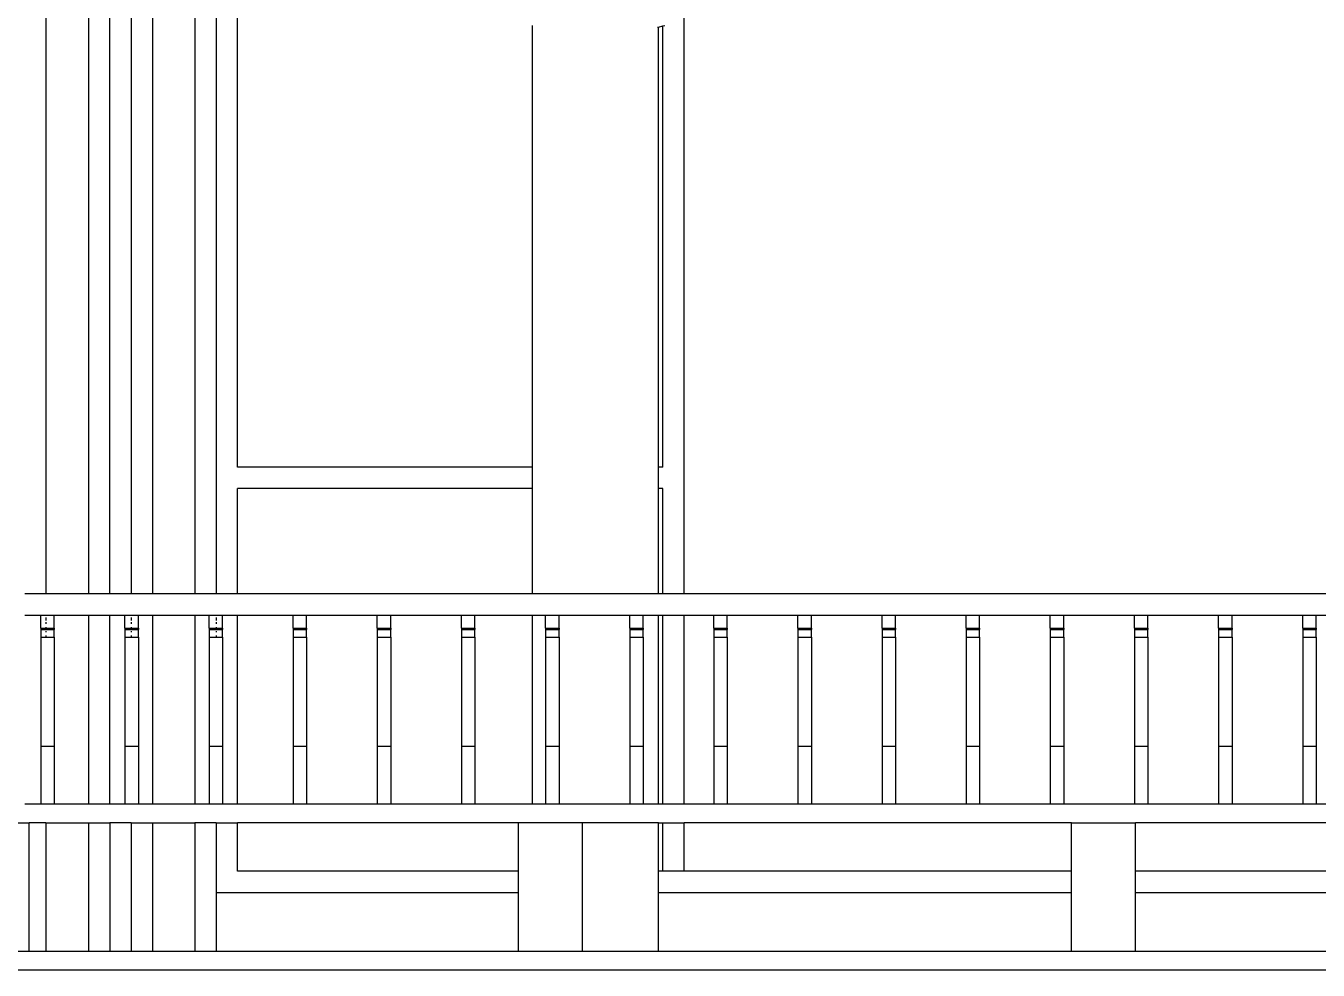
# Model space of a CAD drawing. Extents: x -24961 to 905641, y -154323 to 635957.
# Drawn here: x 396981 to 400019, y -115455 to -113234 of the extents above; entities that cross this region are included whole.
import ezdxf

# ---------------------------------------------------------------- set-up
doc = ezdxf.new("R2010")
doc.units = 0
doc.header["$LTSCALE"] = 1000
doc.header["$MEASUREMENT"] = 0
doc.layers.add('窗', color=154, linetype='Continuous')

msp = doc.modelspace()

# ---------------------------------------------------------------- linework, layer by layer
for p, q in [((397128.2, -112674.9), (397128.2, -114570)), ((397178.2, -114570), (397178.2, -112674.9)), ((397228.2, -112674.9), (397228.2, -114570)), ((397278.2, -112674.9), (397278.2, -114570)), ((397378.2, -112674.9), (397378.2, -114570)), ((398172, -114271.9), (398172, -113232.9)), ((398465.7, -113237), (398468, -113236.5)), ((398468, -113236.5), (398478.2, -113234)), ((398468, -114271.9), (398468, -113236.5)), ((398478.2, -113234), (398482.7, -113232.9)), ((398478.2, -114271.9), (398478.2, -113234)), ((398172, -114321.9), (398172, -114271.9)), ((398478.2, -114271.9), (398468, -114271.9)), ((398468, -114321.9), (398468, -114271.9)), ((398172, -114570), (398172, -114321.9)), ((398478.2, -114321.9), (398468, -114321.9)), ((398468, -114570), (398468, -114321.9)), ((398478.2, -114570), (398478.2, -114321.9)), ((397028.2, -114570), (396978.2, -114570)), ((397128.2, -114570), (397028.2, -114570)), ((397178.2, -114570), (397128.2, -114570)), ((397228.2, -114570), (397178.2, -114570)), ((397278.2, -114570), (397228.2, -114570)), ((397378.2, -114570), (397278.2, -114570)), ((397428.2, -114570), (397378.2, -114570)), ((397478.2, -114570), (397428.2, -114570)), ((398172, -114570), (397478.2, -114570)), ((398468, -114570), (398172, -114570)), ((398478.2, -114570), (398468, -114570)), ((398528.2, -114570), (398478.2, -114570)), ((400253.2, -114570), (398528.2, -114570)), ((396978.2, -114619.7), (397016, -114619.7)), ((397016, -114619.7), (397028.2, -114619.7)), ((397016, -114650.4), (397016, -114619.7)), ((397028.2, -114619.7), (397028.2, -114621.3)), ((397028.2, -114619.7), (397047.6, -114619.7)), ((397028.2, -114625.8), (397028.2, -114632.5)), ((397028.2, -114636.4), (397028.2, -114640.3)), ((397028.2, -114647.9), (397028.2, -114650.4)), ((397047.6, -114619.7), (397128.2, -114619.7)), ((397047.6, -114650.4), (397047.6, -114619.7)), ((397128.2, -114619.7), (397128.2, -115064.5)), ((397128.2, -114619.7), (397178.2, -114619.7)), ((397178.2, -114619.7), (397213.8, -114619.7)), ((397178.2, -115064.5), (397178.2, -114619.7)), ((397213.8, -114619.7), (397228.2, -114619.7)), ((397213.8, -114650.4), (397213.8, -114619.7)), ((397228.2, -114619.7), (397228.2, -114621.3)), ((397228.2, -114619.7), (397245.4, -114619.7)), ((397228.2, -114625.8), (397228.2, -114632.5)), ((397228.2, -114636.4), (397228.2, -114640.3)), ((397228.2, -114647.9), (397228.2, -114650.4)), ((397245.4, -114619.7), (397278.2, -114619.7)), ((397245.4, -114650.4), (397245.4, -114619.7)), ((397278.2, -114619.7), (397278.2, -115064.5)), ((397278.2, -114619.7), (397378.2, -114619.7)), ((397378.2, -114619.7), (397378.2, -115064.5)), ((397378.2, -114619.7), (397411.5, -114619.7)), ((397411.5, -114619.7), (397428.2, -114619.7)), ((397411.5, -114650.4), (397411.5, -114619.7)), ((397428.2, -114619.7), (397428.2, -114621.3)), ((397428.2, -114619.7), (397443.2, -114619.7)), ((397428.2, -114625.8), (397428.2, -114632.5)), ((397428.2, -114636.4), (397428.2, -114640.3)), ((397428.2, -114647.9), (397428.2, -114650.4)), ((397443.2, -114619.7), (397478.2, -114619.7)), ((397443.2, -114650.4), (397443.2, -114619.7)), ((397478.2, -115064.5), (397478.2, -114619.7)), ((397478.2, -114619.7), (397609.3, -114619.7)), ((397609.3, -114619.7), (397640.9, -114619.7)), ((397609.3, -114650.4), (397609.3, -114619.7)), ((397640.9, -114619.7), (397807, -114619.7)), ((397640.9, -114650.4), (397640.9, -114619.7)), ((397807, -114619.7), (397838.7, -114619.7)), ((397807, -114650.4), (397807, -114619.7)), ((397838.7, -114619.7), (398004.8, -114619.7)), ((397838.7, -114650.4), (397838.7, -114619.7)), ((398004.8, -114619.7), (398036.4, -114619.7)), ((398004.8, -114650.4), (398004.8, -114619.7)), ((398036.4, -114619.7), (398172, -114619.7)), ((398036.4, -114650.4), (398036.4, -114619.7)), ((398172, -115064.5), (398172, -114619.7)), ((398172, -114619.7), (398202.5, -114619.7)), ((398202.5, -114619.7), (398234.2, -114619.7)), ((398202.5, -114650.4), (398202.5, -114619.7)), ((398234.2, -114619.7), (398400.3, -114619.7)), ((398234.2, -114650.4), (398234.2, -114619.7)), ((398400.3, -114619.7), (398431.9, -114619.7)), ((398400.3, -114650.4), (398400.3, -114619.7)), ((398431.9, -114619.7), (398468, -114619.7)), ((398431.9, -114650.4), (398431.9, -114619.7)), ((398468, -115064.5), (398468, -114619.7)), ((398468, -114619.7), (398478.2, -114619.7)), ((398478.2, -115064.5), (398478.2, -114619.7)), ((398478.2, -114619.7), (398528.2, -114619.7)), ((398528.2, -115064.5), (398528.2, -114619.7)), ((398528.2, -114619.7), (398598.1, -114619.7)), ((398598.1, -114619.7), (398629.7, -114619.7)), ((398598.1, -114650.4), (398598.1, -114619.7)), ((398629.7, -114619.7), (398795.8, -114619.7)), ((398629.7, -114650.4), (398629.7, -114619.7)), ((398795.8, -114619.7), (398827.4, -114619.7)), ((398795.8, -114650.4), (398795.8, -114619.7)), ((398827.4, -114619.7), (398993.6, -114619.7)), ((398827.4, -114650.4), (398827.4, -114619.7)), ((398993.6, -114619.7), (399025.2, -114619.7)), ((398993.6, -114650.4), (398993.6, -114619.7)), ((399025.2, -114619.7), (399191.3, -114619.7)), ((399025.2, -114650.4), (399025.2, -114619.7)), ((399191.3, -114619.7), (399222.9, -114619.7)), ((399191.3, -114650.4), (399191.3, -114619.7)), ((399222.9, -114619.7), (399389.1, -114619.7)), ((399222.9, -114650.4), (399222.9, -114619.7)), ((399389.1, -114619.7), (399420.7, -114619.7)), ((399389.1, -114650.4), (399389.1, -114619.7)), ((399420.7, -114619.7), (399586.8, -114619.7)), ((399420.7, -114650.4), (399420.7, -114619.7)), ((399586.8, -114619.7), (399618.4, -114619.7)), ((399586.8, -114650.4), (399586.8, -114619.7)), ((399618.4, -114619.7), (399784.6, -114619.7)), ((399618.4, -114650.4), (399618.4, -114619.7)), ((399784.6, -114619.7), (399816.2, -114619.7)), ((399784.6, -114650.4), (399784.6, -114619.7)), ((399816.2, -114619.7), (399982.3, -114619.7)), ((399816.2, -114650.4), (399816.2, -114619.7)), ((399982.3, -114619.7), (400013.9, -114619.7)), ((399982.3, -114650.4), (399982.3, -114619.7)), ((400013.9, -114619.7), (400180.1, -114619.7)), ((400013.9, -114650.4), (400013.9, -114619.7)), ((397016, -114650.4), (397028.2, -114650.4)), ((397016, -114650.4), (397016, -114654)), ((397016, -114654), (397028.2, -114654)), ((397016, -114654), (397016, -114671.7)), ((397016, -114671.7), (397028.2, -114671.7)), ((397016, -114671.7), (397016, -114928.1)), ((397028.2, -114650.4), (397028.2, -114651.2)), ((397028.2, -114650.4), (397047.6, -114650.4)), ((397028.2, -114654), (397028.2, -114654.7)), ((397028.2, -114654), (397047.6, -114654)), ((397028.2, -114657.3), (397028.2, -114660.3)), ((397028.2, -114667.6), (397028.2, -114671.7)), ((397028.2, -114671.7), (397047.6, -114671.7)), ((397047.6, -114650.4), (397047.6, -114654)), ((397047.6, -114671.7), (397047.6, -114654)), ((397047.6, -114671.7), (397047.6, -114928.1)), ((397213.8, -114650.4), (397228.2, -114650.4)), ((397213.8, -114650.4), (397213.8, -114654)), ((397213.8, -114654), (397228.2, -114654)), ((397213.8, -114654), (397213.8, -114671.7)), ((397213.8, -114671.7), (397228.2, -114671.7)), ((397213.8, -114671.7), (397213.8, -114928.1)), ((397228.2, -114650.4), (397228.2, -114651.2)), ((397228.2, -114650.4), (397245.4, -114650.4)), ((397228.2, -114654), (397228.2, -114654.7)), ((397228.2, -114654), (397245.4, -114654)), ((397228.2, -114657.3), (397228.2, -114660.3)), ((397228.2, -114667.6), (397228.2, -114671.7)), ((397228.2, -114671.7), (397245.4, -114671.7)), ((397245.4, -114650.4), (397245.4, -114654)), ((397245.4, -114671.7), (397245.4, -114654)), ((397245.4, -114671.7), (397245.4, -114928.1)), ((397411.5, -114650.4), (397428.2, -114650.4)), ((397411.5, -114650.4), (397411.5, -114654)), ((397411.5, -114654), (397428.2, -114654)), ((397411.5, -114654), (397411.5, -114671.7)), ((397411.5, -114671.7), (397428.2, -114671.7)), ((397411.5, -114671.7), (397411.5, -114928.1)), ((397428.2, -114650.4), (397428.2, -114651.2)), ((397428.2, -114650.4), (397443.2, -114650.4)), ((397428.2, -114654), (397428.2, -114654.7)), ((397428.2, -114654), (397443.2, -114654)), ((397428.2, -114657.3), (397428.2, -114660.3)), ((397428.2, -114667.6), (397428.2, -114671.7)), ((397428.2, -114671.7), (397443.2, -114671.7)), ((397443.2, -114650.4), (397443.2, -114654)), ((397443.2, -114671.7), (397443.2, -114654)), ((397443.2, -114671.7), (397443.2, -114928.1)), ((397609.3, -114650.4), (397640.9, -114650.4)), ((397609.3, -114650.4), (397609.3, -114654)), ((397609.3, -114654), (397640.9, -114654)), ((397609.3, -114654), (397609.3, -114671.7)), ((397609.3, -114671.7), (397640.9, -114671.7)), ((397609.3, -114671.7), (397609.3, -114928.1)), ((397640.9, -114650.4), (397640.9, -114654)), ((397640.9, -114671.7), (397640.9, -114654)), ((397640.9, -114671.7), (397640.9, -114928.1)), ((397807, -114650.4), (397838.7, -114650.4)), ((397807, -114650.4), (397807, -114654)), ((397807, -114654), (397838.7, -114654)), ((397807, -114654), (397807, -114671.7)), ((397807, -114671.7), (397838.7, -114671.7)), ((397807, -114671.7), (397807, -114928.1)), ((397838.7, -114650.4), (397838.7, -114654)), ((397838.7, -114671.7), (397838.7, -114654)), ((397838.7, -114671.7), (397838.7, -114928.1)), ((398004.8, -114650.4), (398036.4, -114650.4)), ((398004.8, -114650.4), (398004.8, -114654)), ((398004.8, -114654), (398036.4, -114654)), ((398004.8, -114654), (398004.8, -114671.7)), ((398004.8, -114671.7), (398036.4, -114671.7)), ((398004.8, -114671.7), (398004.8, -114928.1)), ((398036.4, -114650.4), (398036.4, -114654)), ((398036.4, -114671.7), (398036.4, -114654)), ((398036.4, -114671.7), (398036.4, -114928.1)), ((398202.5, -114650.4), (398234.2, -114650.4)), ((398202.5, -114650.4), (398202.5, -114654)), ((398202.5, -114654), (398234.2, -114654)), ((398202.5, -114654), (398202.5, -114671.7)), ((398202.5, -114671.7), (398234.2, -114671.7)), ((398202.5, -114671.7), (398202.5, -114928.1)), ((398234.2, -114650.4), (398234.2, -114654)), ((398234.2, -114671.7), (398234.2, -114654)), ((398234.2, -114671.7), (398234.2, -114928.1)), ((398400.3, -114650.4), (398431.9, -114650.4)), ((398400.3, -114650.4), (398400.3, -114654)), ((398400.3, -114654), (398431.9, -114654)), ((398400.3, -114654), (398400.3, -114671.7)), ((398400.3, -114671.7), (398431.9, -114671.7)), ((398400.3, -114671.7), (398400.3, -114928.1)), ((398431.9, -114650.4), (398431.9, -114654)), ((398431.9, -114671.7), (398431.9, -114654)), ((398431.9, -114671.7), (398431.9, -114928.1)), ((398598.1, -114650.4), (398629.7, -114650.4)), ((398598.1, -114650.4), (398598.1, -114654)), ((398598.1, -114654), (398629.7, -114654)), ((398598.1, -114654), (398598.1, -114671.7)), ((398598.1, -114671.7), (398629.7, -114671.7)), ((398598.1, -114671.7), (398598.1, -114928.1)), ((398629.7, -114650.4), (398629.7, -114654)), ((398629.7, -114671.7), (398629.7, -114654)), ((398629.7, -114671.7), (398629.7, -114928.1)), ((398795.8, -114650.4), (398827.4, -114650.4)), ((398795.8, -114650.4), (398795.8, -114654)), ((398795.8, -114654), (398827.4, -114654)), ((398795.8, -114654), (398795.8, -114671.7)), ((398795.8, -114671.7), (398827.4, -114671.7)), ((398795.8, -114671.7), (398795.8, -114928.1)), ((398827.4, -114650.4), (398827.4, -114654)), ((398827.4, -114671.7), (398827.4, -114654)), ((398827.4, -114671.7), (398827.4, -114928.1)), ((398993.6, -114650.4), (399025.2, -114650.4)), ((398993.6, -114650.4), (398993.6, -114654)), ((398993.6, -114654), (399025.2, -114654)), ((398993.6, -114654), (398993.6, -114671.7)), ((398993.6, -114671.7), (399025.2, -114671.7)), ((398993.6, -114671.7), (398993.6, -114928.1)), ((399025.2, -114650.4), (399025.2, -114654)), ((399025.2, -114671.7), (399025.2, -114654)), ((399025.2, -114671.7), (399025.2, -114928.1)), ((399191.3, -114650.4), (399222.9, -114650.4)), ((399191.3, -114650.4), (399191.3, -114654)), ((399191.3, -114654), (399222.9, -114654)), ((399191.3, -114654), (399191.3, -114671.7)), ((399191.3, -114671.7), (399222.9, -114671.7)), ((399191.3, -114671.7), (399191.3, -114928.1)), ((399222.9, -114650.4), (399222.9, -114654)), ((399222.9, -114671.7), (399222.9, -114654)), ((399222.9, -114671.7), (399222.9, -114928.1)), ((399389.1, -114650.4), (399420.7, -114650.4)), ((399389.1, -114650.4), (399389.1, -114654)), ((399389.1, -114654), (399420.7, -114654)), ((399389.1, -114654), (399389.1, -114671.7)), ((399389.1, -114671.7), (399420.7, -114671.7)), ((399389.1, -114671.7), (399389.1, -114928.1)), ((399420.7, -114650.4), (399420.7, -114654)), ((399420.7, -114671.7), (399420.7, -114654)), ((399420.7, -114671.7), (399420.7, -114928.1)), ((399586.8, -114650.4), (399618.4, -114650.4)), ((399586.8, -114650.4), (399586.8, -114654)), ((399586.8, -114654), (399618.4, -114654)), ((399586.8, -114654), (399586.8, -114671.7)), ((399586.8, -114671.7), (399618.4, -114671.7)), ((399586.8, -114671.7), (399586.8, -114928.1)), ((399618.4, -114650.4), (399618.4, -114654)), ((399618.4, -114671.7), (399618.4, -114654)), ((399618.4, -114671.7), (399618.4, -114928.1)), ((399784.6, -114650.4), (399816.2, -114650.4)), ((399784.6, -114650.4), (399784.6, -114654)), ((399784.6, -114654), (399816.2, -114654)), ((399784.6, -114654), (399784.6, -114671.7)), ((399784.6, -114671.7), (399816.2, -114671.7)), ((399784.6, -114671.7), (399784.6, -114928.1)), ((399816.2, -114650.4), (399816.2, -114654)), ((399816.2, -114671.7), (399816.2, -114654)), ((399816.2, -114671.7), (399816.2, -114928.1)), ((399982.3, -114650.4), (400013.9, -114650.4)), ((399982.3, -114650.4), (399982.3, -114654)), ((399982.3, -114654), (400013.9, -114654)), ((399982.3, -114654), (399982.3, -114671.7)), ((399982.3, -114671.7), (400013.9, -114671.7)), ((399982.3, -114671.7), (399982.3, -114928.1)), ((400013.9, -114650.4), (400013.9, -114654)), ((400013.9, -114671.7), (400013.9, -114654)), ((400013.9, -114671.7), (400013.9, -114928.1)), ((397016, -114928.1), (397047.6, -114928.1)), ((397016, -114928.1), (397016, -115064.5)), ((397047.6, -114928.1), (397047.6, -115064.5)), ((397213.8, -114928.1), (397245.4, -114928.1)), ((397213.8, -114928.1), (397213.8, -115064.5)), ((397245.4, -114928.1), (397245.4, -115064.5)), ((397411.5, -114928.1), (397443.2, -114928.1)), ((397411.5, -114928.1), (397411.5, -115064.5)), ((397443.2, -114928.1), (397443.2, -115064.5)), ((397609.3, -114928.1), (397640.9, -114928.1)), ((397609.3, -114928.1), (397609.3, -115064.5)), ((397640.9, -114928.1), (397640.9, -115064.5)), ((397807, -114928.1), (397838.7, -114928.1)), ((397807, -114928.1), (397807, -115064.5)), ((397838.7, -114928.1), (397838.7, -115064.5)), ((398004.8, -114928.1), (398036.4, -114928.1)), ((398004.8, -114928.1), (398004.8, -115064.5)), ((398036.4, -114928.1), (398036.4, -115064.5)), ((398202.5, -114928.1), (398234.2, -114928.1)), ((398202.5, -114928.1), (398202.5, -115064.5)), ((398234.2, -114928.1), (398234.2, -115064.5)), ((398400.3, -114928.1), (398431.9, -114928.1)), ((398400.3, -114928.1), (398400.3, -115064.5)), ((398431.9, -114928.1), (398431.9, -115064.5)), ((398598.1, -114928.1), (398629.7, -114928.1)), ((398598.1, -114928.1), (398598.1, -115064.5)), ((398629.7, -114928.1), (398629.7, -115064.5)), ((398795.8, -114928.1), (398827.4, -114928.1)), ((398795.8, -114928.1), (398795.8, -115064.5)), ((398827.4, -114928.1), (398827.4, -115064.5)), ((398993.6, -114928.1), (399025.2, -114928.1)), ((398993.6, -114928.1), (398993.6, -115064.5)), ((399025.2, -114928.1), (399025.2, -115064.5)), ((399191.3, -114928.1), (399222.9, -114928.1)), ((399191.3, -114928.1), (399191.3, -115064.5)), ((399222.9, -114928.1), (399222.9, -115064.5)), ((399389.1, -114928.1), (399420.7, -114928.1)), ((399389.1, -114928.1), (399389.1, -115064.5)), ((399420.7, -114928.1), (399420.7, -115064.5)), ((399586.8, -114928.1), (399618.4, -114928.1)), ((399586.8, -114928.1), (399586.8, -115064.5)), ((399618.4, -114928.1), (399618.4, -115064.5)), ((399784.6, -114928.1), (399816.2, -114928.1)), ((399784.6, -114928.1), (399784.6, -115064.5)), ((399816.2, -114928.1), (399816.2, -115064.5)), ((399982.3, -114928.1), (400013.9, -114928.1)), ((399982.3, -114928.1), (399982.3, -115064.5)), ((400013.9, -114928.1), (400013.9, -115064.5)), ((397016, -115064.5), (396978.2, -115064.5)), ((397028.2, -115064.5), (397016, -115064.5)), ((397028.2, -115063.9), (397028.2, -115064.5)), ((397047.6, -115064.5), (397028.2, -115064.5)), ((397128.2, -115064.5), (397047.6, -115064.5)), ((397178.2, -115064.5), (397128.2, -115064.5)), ((397213.8, -115064.5), (397178.2, -115064.5)), ((397228.2, -115064.5), (397213.8, -115064.5)), ((397228.2, -115063.9), (397228.2, -115064.5)), ((397245.4, -115064.5), (397228.2, -115064.5)), ((397278.2, -115064.5), (397245.4, -115064.5)), ((397378.2, -115064.5), (397278.2, -115064.5)), ((397411.5, -115064.5), (397378.2, -115064.5)), ((397428.2, -115064.5), (397411.5, -115064.5)), ((397428.2, -115063.9), (397428.2, -115064.5)), ((397443.2, -115064.5), (397428.2, -115064.5)), ((397478.2, -115064.5), (397443.2, -115064.5)), ((397609.3, -115064.5), (397478.2, -115064.5)), ((397640.9, -115064.5), (397609.3, -115064.5)), ((397807, -115064.5), (397640.9, -115064.5)), ((397838.7, -115064.5), (397807, -115064.5)), ((398004.8, -115064.5), (397838.7, -115064.5)), ((398036.4, -115064.5), (398004.8, -115064.5)), ((398172, -115064.5), (398036.4, -115064.5)), ((398202.5, -115064.5), (398172, -115064.5)), ((398234.2, -115064.5), (398202.5, -115064.5)), ((398400.3, -115064.5), (398234.2, -115064.5)), ((398431.9, -115064.5), (398400.3, -115064.5)), ((398468, -115064.5), (398431.9, -115064.5)), ((398478.2, -115064.5), (398468, -115064.5)), ((398528.2, -115064.5), (398478.2, -115064.5)), ((398598.1, -115064.5), (398528.2, -115064.5)), ((398629.7, -115064.5), (398598.1, -115064.5)), ((398795.8, -115064.5), (398629.7, -115064.5)), ((398827.4, -115064.5), (398795.8, -115064.5)), ((398993.6, -115064.5), (398827.4, -115064.5)), ((399025.2, -115064.5), (398993.6, -115064.5)), ((399191.3, -115064.5), (399025.2, -115064.5)), ((399222.9, -115064.5), (399191.3, -115064.5)), ((399389.1, -115064.5), (399222.9, -115064.5)), ((399420.7, -115064.5), (399389.1, -115064.5)), ((399586.8, -115064.5), (399420.7, -115064.5)), ((399618.4, -115064.5), (399586.8, -115064.5)), ((399784.6, -115064.5), (399618.4, -115064.5)), ((399816.2, -115064.5), (399784.6, -115064.5)), ((399982.3, -115064.5), (399816.2, -115064.5)), ((400013.9, -115064.5), (399982.3, -115064.5)), ((400180.1, -115064.5), (400013.9, -115064.5)), ((396839, -115108.2), (396989, -115108.2)), ((396989, -115411.3), (396989, -115108.2)), ((397028.2, -115108.2), (396989, -115108.2)), ((397028.2, -115108.2), (397028.2, -115411.3)), ((397028.2, -115108.2), (397128.2, -115108.2)), ((397128.2, -115108.2), (397128.2, -115411.3)), ((397128.2, -115108.2), (397178.2, -115108.2)), ((397178.2, -115108.2), (397178.2, -115411.3)), ((397228.2, -115108.2), (397178.2, -115108.2)), ((397228.2, -115108.2), (397228.2, -115411.3)), ((397228.2, -115108.2), (397278.2, -115108.2)), ((397278.2, -115108.2), (397278.2, -115411.3)), ((397278.2, -115108.2), (397378.2, -115108.2)), ((397378.2, -115108.2), (397378.2, -115411.3)), ((397428.2, -115108.2), (397378.2, -115108.2)), ((397428.2, -115108.2), (397428.2, -115271.9)), ((397428.2, -115108.2), (397478.2, -115108.2)), ((397478.2, -115221.9), (397478.2, -115108.2)), ((398139, -115108.2), (397478.2, -115108.2)), ((398139, -115221.9), (398139, -115108.2)), ((398289, -115108.2), (398139, -115108.2)), ((398289, -115411.3), (398289, -115108.2)), ((398468, -115108.2), (398289, -115108.2)), ((398468, -115221.9), (398468, -115108.2)), ((398468, -115108.2), (398478.2, -115108.2)), ((398478.2, -115221.9), (398478.2, -115108.2)), ((398478.2, -115108.2), (398528.2, -115108.2)), ((398528.2, -115221.9), (398528.2, -115108.2)), ((399439.1, -115108.2), (398528.2, -115108.2)), ((399439.1, -115221.9), (399439.1, -115108.2)), ((399439.1, -115108.2), (399589.1, -115108.2)), ((399589.1, -115221.9), (399589.1, -115108.2)), ((400253.2, -115108.2), (399589.1, -115108.2)), ((398139, -115221.9), (397478.2, -115221.9)), ((398139, -115271.9), (398139, -115221.9)), ((398478.2, -115221.9), (398468, -115221.9)), ((398468, -115271.9), (398468, -115221.9)), ((398528.2, -115221.9), (398478.2, -115221.9)), ((399439.1, -115221.9), (398528.2, -115221.9)), ((399439.1, -115271.9), (399439.1, -115221.9)), ((400253.2, -115221.9), (399589.1, -115221.9)), ((399589.1, -115271.9), (399589.1, -115221.9)), ((397428.2, -115271.9), (398139, -115271.9)), ((397428.2, -115271.9), (397428.2, -115411.3)), ((398139, -115411.3), (398139, -115271.9)), ((398468, -115271.9), (399439.1, -115271.9)), ((398468, -115411.3), (398468, -115271.9)), ((399439.1, -115411.3), (399439.1, -115271.9)), ((399589.1, -115271.9), (400739.1, -115271.9)), ((399589.1, -115411.3), (399589.1, -115271.9)), ((396989, -115411.3), (396839, -115411.3)), ((397028.2, -115411.3), (396989, -115411.3)), ((397128.2, -115411.3), (397028.2, -115411.3)), ((397178.2, -115411.3), (397128.2, -115411.3)), ((397228.2, -115411.3), (397178.2, -115411.3)), ((397278.2, -115411.3), (397228.2, -115411.3)), ((397378.2, -115411.3), (397278.2, -115411.3)), ((397428.2, -115411.3), (397378.2, -115411.3)), ((398139, -115411.3), (397428.2, -115411.3)), ((398289, -115411.3), (398139, -115411.3)), ((398468, -115411.3), (398289, -115411.3)), ((399439.1, -115411.3), (398468, -115411.3)), ((399589.1, -115411.3), (399439.1, -115411.3)), ((400739.1, -115411.3), (399589.1, -115411.3)), ((405628.2, -115455), (394229, -115455))]:
    msp.add_line(p, q)
at = {"layer": '窗'}
for p, q in [((397028.2, -112674.9), (397028.2, -114570)), ((397428.2, -112674.9), (397428.2, -114570)), ((397478.2, -114271.9), (397478.2, -112971.9)), ((398528.2, -114570), (398528.2, -113115.8)), ((398172, -114271.9), (397478.2, -114271.9)), ((397478.2, -114570), (397478.2, -114321.9)), ((398172, -114321.9), (397478.2, -114321.9))]:
    msp.add_line(p, q, dxfattribs=at)

doc.saveas('drawing.dxf')
